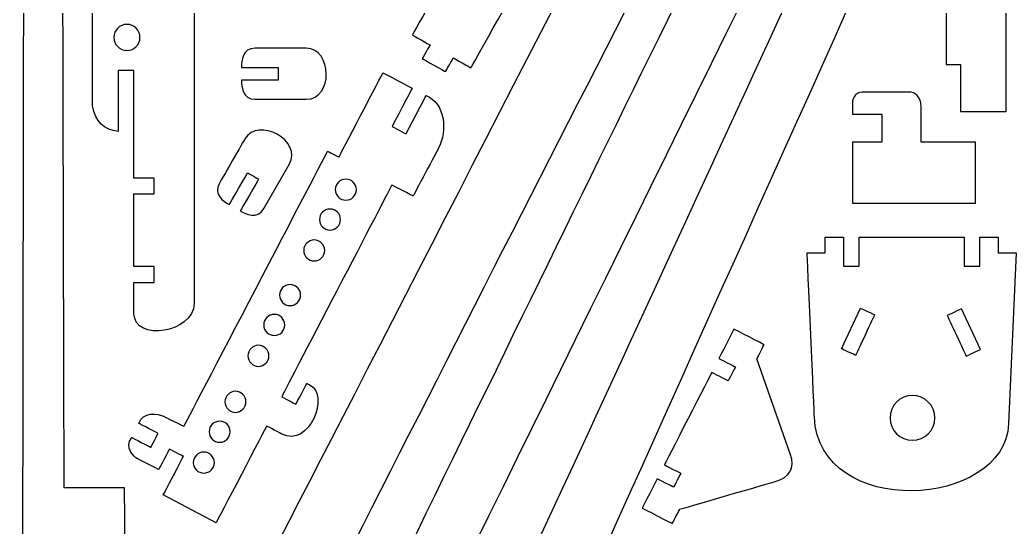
# Model space of a CAD drawing. Header units: centimetres. Extents: x -1416 to 662, y 154 to 1327.
# Drawn here: x -851.5 to -368.6, y 817.9 to 1063.4 of the extents above; entities that cross this region are included whole.
import ezdxf

# ---------------------------------------------------------------- set-up
doc = ezdxf.new("R2010")
doc.units = ezdxf.units.CM
doc.header["$MEASUREMENT"] = 0
doc.layers.add('Camada 1', color=3, linetype='Continuous')

msp = doc.modelspace()

# ---------------------------------------------------------------- linework, layer by layer
at = {"layer": 'Camada 1', "lineweight": 25}
for points, knots in [([(-439.33872, 1309.54145), (-437.68137, 1311.28262), (-435.43601, 1312.27068), (-432.8414, 1312.27068), (-432.8414, 1312.27068), (-427.815756, 1312.27068), (-423.741342, 1308.19652), (-423.741342, 1303.171384), (-423.741342, 1303.171384), (-423.741342, 1298.145994), (-427.815756, 1294.071326), (-432.8414, 1294.071326), (-432.8414, 1294.071326), (-432.8414, 1294.071326), (-432.8414, 1294.071326), (-432.841654, 1294.071326), (-432.841654, 1294.071326), (-435.520084, 1294.071326), (-437.927242, 1295.228804), (-439.592466, 1297.07005), (-439.592466, 1297.07005), (-537.202126, 1109.411802), (-634.127764, 919.62986), (-730.736664, 728.86189), (-730.736664, 728.86189), (-747.140492, 687.119022), (-785.777194, 659.365712), (-846.372704, 648.320522), (-846.372704, 648.320522), (-846.372704, 648.320522), (-825.580772, 690.638192), (-825.580772, 690.638192), (-825.580772, 690.638192), (-801.496492, 697.751208), (-778.406114, 711.581254), (-762.859536, 738.578406), (-762.859536, 738.578406), (-762.859536, 738.578406), (-749.562128, 731.7613), (-749.562128, 731.7613), (-749.562128, 731.7613), (-749.562128, 731.7613), (-746.784384, 737.178866), (-746.784384, 737.178866), (-746.784384, 737.178866), (-746.784384, 737.178866), (-760.494288, 744.209078), (-760.494288, 744.209078), (-760.494288, 744.209078), (-760.494288, 744.209078), (-477.46666, 1293.302214), (-477.46666, 1293.302214), (-477.46666, 1293.302214), (-477.46666, 1293.302214), (-466.080094, 1287.464024), (-466.080094, 1287.464024), (-466.080094, 1287.464024), (-466.080094, 1287.464024), (-463.30235, 1292.881844), (-463.30235, 1292.881844), (-463.30235, 1292.881844), (-463.30235, 1292.881844), (-475.031816, 1298.896564), (-475.031816, 1298.896564), (-475.031816, 1298.896564), (-469.857582, 1306.786312), (-463.387694, 1310.48252), (-455.389996, 1308.772338), (-455.389996, 1308.772338), (-457.477114, 1310.438324), (-458.818488, 1313.008042), (-458.818488, 1315.889418), (-458.818488, 1315.889418), (-458.818488, 1320.914808), (-454.744074, 1324.989222), (-449.718684, 1324.989222), (-449.718684, 1324.989222), (-444.693294, 1324.989222), (-440.61888, 1320.914808), (-440.61888, 1315.889418), (-440.61888, 1315.889418), (-440.61888, 1315.889418), (-440.61888, 1315.88891), (-440.61888, 1315.88891), (-440.61888, 1315.88891), (-440.61888, 1315.88891), (-440.61888, 1315.888402), (-440.61888, 1315.888402), (-440.61888, 1315.888402), (-440.61888, 1315.888402), (-440.61888, 1315.88764), (-440.61888, 1315.88764), (-440.61888, 1315.88764), (-440.61888, 1314.403264), (-440.975242, 1313.001692), (-441.60567, 1311.764204), (-441.60567, 1311.764204), (-441.60567, 1311.764204), (-439.33872, 1309.54145), (-439.33872, 1309.54145)], [0, 0, 0, 0, 0.0384615385, 0.0384615385, 0.0384615385, 0.0384615485, 0.0769230769, 0.0769230769, 0.0769230769, 0.0769230869, 0.1153846154, 0.1153846154, 0.1153846154, 0.1153846254, 0.1538461538, 0.1538461538, 0.1538461538, 0.1538461638, 0.1923076923, 0.1923076923, 0.1923076923, 0.1923077023, 0.2307692308, 0.2307692308, 0.2307692308, 0.2307692408, 0.2692307692, 0.2692307692, 0.2692307692, 0.2692307792, 0.3076923077, 0.3076923077, 0.3076923077, 0.3076923177, 0.3461538462, 0.3461538462, 0.3461538462, 0.3461538562, 0.3846153846, 0.3846153846, 0.3846153846, 0.3846153946, 0.4230769231, 0.4230769231, 0.4230769231, 0.4230769331, 0.4615384615, 0.4615384615, 0.4615384615, 0.4615384715, 0.5, 0.5, 0.5, 0.50000001, 0.5384615385, 0.5384615385, 0.5384615385, 0.5384615485, 0.5769230769, 0.5769230769, 0.5769230769, 0.5769230869, 0.6153846154, 0.6153846154, 0.6153846154, 0.6153846254, 0.6538461538, 0.6538461538, 0.6538461538, 0.6538461638, 0.6923076923, 0.6923076923, 0.6923076923, 0.6923077023, 0.7307692308, 0.7307692308, 0.7307692308, 0.7307692408, 0.7692307692, 0.7692307692, 0.7692307692, 0.7692307792, 0.8076923077, 0.8076923077, 0.8076923077, 0.8076923177, 0.8461538462, 0.8461538462, 0.8461538462, 0.8461538562, 0.8846153846, 0.8846153846, 0.8846153846, 0.8846153946, 0.9230769231, 0.9230769231, 0.9230769231, 0.9230769331, 1, 1, 1, 1]), ([(-816.300882, 1021.844286), (-815.103526, 1014.007624), (-810.668686, 1010.218452), (-803.8592, 1009.396762), (-803.8592, 1009.396762), (-803.8592, 1009.396762), (-803.8592, 1038.996906), (-803.8592, 1038.996906), (-803.8592, 1038.996906), (-803.8592, 1038.996906), (-796.229294, 1038.996906), (-796.229294, 1038.996906), (-796.229294, 1038.996906), (-796.229294, 1038.996906), (-796.229294, 986.899982), (-796.229294, 986.899982), (-796.229294, 986.899982), (-796.229294, 986.899982), (-786.426926, 986.899982), (-786.426926, 986.899982), (-786.426926, 986.899982), (-786.426926, 986.899982), (-786.426926, 979.270584), (-786.426926, 979.270584), (-786.426926, 979.270584), (-786.426926, 979.270584), (-796.229294, 979.270584), (-796.229294, 979.270584), (-796.229294, 979.270584), (-796.229294, 979.270584), (-796.229294, 943.977538), (-796.229294, 943.977538), (-796.229294, 943.977538), (-796.229294, 943.977538), (-786.426926, 943.977538), (-786.426926, 943.977538), (-786.426926, 943.977538), (-786.426926, 943.977538), (-786.426926, 936.347378), (-786.426926, 936.347378), (-786.426926, 936.347378), (-786.426926, 936.347378), (-796.229294, 936.347378), (-796.229294, 936.347378), (-796.229294, 936.347378), (-796.229294, 936.347378), (-796.229294, 921.196024), (-796.229294, 921.196024), (-796.229294, 921.196024), (-796.229294, 907.476214), (-767.12064, 911.82317), (-767.12064, 926.196014), (-767.12064, 926.196014), (-767.12064, 926.196014), (-767.12064, 1289.050508), (-767.12064, 1289.050508), (-767.12064, 1289.050508), (-767.12064, 1300.79496), (-784.729952, 1317.890938), (-802.279574, 1324.209188), (-802.279574, 1324.209188), (-802.279574, 1324.209188), (-802.279574, 1273.302762), (-802.279574, 1273.302762), (-802.279574, 1273.302762), (-802.279574, 1273.302762), (-791.459174, 1273.302762), (-791.459174, 1273.302762), (-791.459174, 1273.302762), (-791.459174, 1273.302762), (-791.464762, 1204.155072), (-791.464762, 1204.155072), (-791.464762, 1204.155072), (-791.464762, 1204.155072), (-791.47035, 1178.785806), (-791.47035, 1178.785806), (-791.47035, 1178.785806), (-791.47035, 1178.785806), (-799.100002, 1178.785806), (-799.100002, 1178.785806), (-799.100002, 1178.785806), (-799.100002, 1178.785806), (-799.100002, 1196.405786), (-799.100002, 1196.405786), (-799.100002, 1196.405786), (-799.100002, 1196.405786), (-816.300882, 1196.405786), (-816.300882, 1196.405786), (-816.300882, 1196.405786), (-816.300882, 1196.405786), (-816.300882, 1021.844286), (-816.300882, 1021.844286)], [0, 0, 0, 0, 0.0416666667, 0.0416666667, 0.0416666667, 0.0416666767, 0.0833333333, 0.0833333333, 0.0833333333, 0.0833333433, 0.125, 0.125, 0.125, 0.12500001, 0.1666666667, 0.1666666667, 0.1666666667, 0.1666666767, 0.2083333333, 0.2083333333, 0.2083333333, 0.2083333433, 0.25, 0.25, 0.25, 0.25000001, 0.2916666667, 0.2916666667, 0.2916666667, 0.2916666767, 0.3333333333, 0.3333333333, 0.3333333333, 0.3333333433, 0.375, 0.375, 0.375, 0.37500001, 0.4166666667, 0.4166666667, 0.4166666667, 0.4166666767, 0.4583333333, 0.4583333333, 0.4583333333, 0.4583333433, 0.5, 0.5, 0.5, 0.50000001, 0.5416666667, 0.5416666667, 0.5416666667, 0.5416666767, 0.5833333333, 0.5833333333, 0.5833333333, 0.5833333433, 0.625, 0.625, 0.625, 0.62500001, 0.6666666667, 0.6666666667, 0.6666666667, 0.6666666767, 0.7083333333, 0.7083333333, 0.7083333333, 0.7083333433, 0.75, 0.75, 0.75, 0.75000001, 0.7916666667, 0.7916666667, 0.7916666667, 0.7916666767, 0.8333333333, 0.8333333333, 0.8333333333, 0.8333333433, 0.875, 0.875, 0.875, 0.87500001, 0.9166666667, 0.9166666667, 0.9166666667, 0.9166666767, 1, 1, 1, 1]), ([(-417.393628, 1303.168844), (-417.393628, 1303.168844), (-406.961848, 1297.68727), (-406.961848, 1297.68727), (-406.961848, 1297.68727), (-406.961848, 1297.68727), (-410.029152, 1291.85035), (-410.029152, 1291.85035), (-410.029152, 1291.85035), (-410.029152, 1291.85035), (-420.09187, 1297.137614), (-420.09187, 1297.137614), (-420.09187, 1297.137614), (-518.974832, 1104.335612), (-598.3224, 938.740312), (-694.041792, 744.019594), (-694.041792, 744.019594), (-694.041792, 744.019594), (-684.322736, 738.911654), (-684.322736, 738.911654), (-684.322736, 738.911654), (-684.322736, 738.911654), (-687.389532, 733.074734), (-687.389532, 733.074734), (-687.389532, 733.074734), (-687.389532, 733.074734), (-696.664088, 737.94747), (-696.664088, 737.94747), (-696.664088, 737.94747), (-696.664088, 737.94747), (-709.226928, 716.76514), (-709.226928, 716.76514), (-709.226928, 716.76514), (-731.322896, 679.50715), (-756.030746, 655.935188), (-813.83251, 637.635504), (-813.83251, 637.635504), (-813.83251, 637.635504), (-840.670912, 584.674218), (-840.670912, 584.674218), (-840.670912, 584.674218), (-779.493742, 606.838766), (-737.28326, 593.956394), (-710.038458, 649.257782), (-710.038458, 649.257782), (-710.038458, 649.257782), (-395.917928, 1286.827246), (-395.917928, 1286.827246), (-395.917928, 1286.827246), (-392.637518, 1293.486618), (-392.542776, 1298.990036), (-399.0467, 1303.43021), (-399.0467, 1303.43021), (-399.0467, 1303.43021), (-412.466536, 1312.28973), (-412.466536, 1312.28973), (-412.466536, 1312.28973), (-412.466536, 1312.28973), (-417.393628, 1303.168844), (-417.393628, 1303.168844)], [0, 0, 0, 0, 0.0625, 0.0625, 0.0625, 0.06250001, 0.125, 0.125, 0.125, 0.12500001, 0.1875, 0.1875, 0.1875, 0.18750001, 0.25, 0.25, 0.25, 0.25000001, 0.3125, 0.3125, 0.3125, 0.31250001, 0.375, 0.375, 0.375, 0.37500001, 0.4375, 0.4375, 0.4375, 0.43750001, 0.5, 0.5, 0.5, 0.50000001, 0.5625, 0.5625, 0.5625, 0.56250001, 0.625, 0.625, 0.625, 0.62500001, 0.6875, 0.6875, 0.6875, 0.68750001, 0.75, 0.75, 0.75, 0.75000001, 0.8125, 0.8125, 0.8125, 0.81250001, 0.875, 0.875, 0.875, 0.87500001, 1, 1, 1, 1]), ([(-807.279564, 1268.593094), (-807.279564, 1268.593094), (-807.197522, 1236.0275), (-807.197522, 1236.0275), (-807.197522, 1236.0275), (-807.197522, 1236.0275), (-800.189408, 1236.045534), (-800.189408, 1236.045534), (-800.189408, 1236.045534), (-800.189408, 1236.045534), (-800.139116, 1215.909938), (-800.139116, 1215.909938), (-800.139116, 1215.909938), (-800.139116, 1215.909938), (-808.899068, 1215.887332), (-808.899068, 1215.887332), (-808.899068, 1215.887332), (-808.899068, 1215.887332), (-808.932088, 1229.252304), (-808.932088, 1229.252304), (-808.932088, 1229.252304), (-808.932088, 1229.252304), (-816.562502, 1229.233254), (-816.562502, 1229.233254), (-816.562502, 1229.233254), (-816.562502, 1229.233254), (-816.505098, 1206.428626), (-816.505098, 1206.428626), (-816.505098, 1206.428626), (-816.505098, 1206.428626), (-830.99783, 1199.82361), (-830.99783, 1199.82361), (-830.99783, 1199.82361), (-830.99783, 1199.82361), (-830.085716, 836.78014), (-830.085716, 836.78014), (-830.085716, 836.78014), (-830.085716, 836.78014), (-800.76548, 836.8538), (-800.76548, 836.8538), (-800.76548, 836.8538), (-800.76548, 836.8538), (-800.485826, 725.622628), (-800.485826, 725.622628), (-800.485826, 725.622628), (-800.485826, 725.622628), (-810.024034, 725.598498), (-810.024034, 725.598498), (-810.024034, 725.598498), (-810.024034, 725.598498), (-825.000382, 742.37215), (-825.000382, 742.37215), (-825.000382, 742.37215), (-825.000382, 742.37215), (-825.13678, 796.554668), (-825.13678, 796.554668), (-825.13678, 796.554668), (-825.13678, 796.554668), (-832.766686, 796.535618), (-832.766686, 796.535618), (-832.766686, 796.535618), (-832.766686, 796.535618), (-832.654418, 751.755418), (-832.654418, 751.755418), (-832.654418, 751.755418), (-832.654418, 751.755418), (-850.322912, 772.174224), (-850.322912, 772.174224), (-850.322912, 772.174224), (-850.322912, 772.174224), (-849.634826, 1200.72912), (-849.634826, 1200.72912), (-849.634826, 1200.72912), (-851.52992, 1240.80905), (-823.60389, 1250.004612), (-807.279564, 1268.593094)], [0, 0, 0, 0, 0.05, 0.05, 0.05, 0.05000001, 0.1, 0.1, 0.1, 0.10000001, 0.15, 0.15, 0.15, 0.15000001, 0.2, 0.2, 0.2, 0.20000001, 0.25, 0.25, 0.25, 0.25000001, 0.3, 0.3, 0.3, 0.30000001, 0.35, 0.35, 0.35, 0.35000001, 0.4, 0.4, 0.4, 0.40000001, 0.45, 0.45, 0.45, 0.45000001, 0.5, 0.5, 0.5, 0.50000001, 0.55, 0.55, 0.55, 0.55000001, 0.6, 0.6, 0.6, 0.60000001, 0.65, 0.65, 0.65, 0.65000001, 0.7, 0.7, 0.7, 0.70000001, 0.75, 0.75, 0.75, 0.75000001, 0.8, 0.8, 0.8, 0.80000001, 0.85, 0.85, 0.85, 0.85000001, 0.9, 0.9, 0.9, 0.90000001, 1, 1, 1, 1]), ([(-400.699732, 1245.575106), (-400.699732, 1245.575106), (-390.516618, 1240.728786), (-390.516618, 1240.728786), (-390.516618, 1240.728786), (-390.516618, 1240.728786), (-393.205716, 1235.07881), (-393.205716, 1235.07881), (-393.205716, 1235.07881), (-393.205716, 1235.07881), (-403.031706, 1239.755204), (-403.031706, 1239.755204), (-403.031706, 1239.755204), (-488.136184, 1052.589462), (-574.97853, 865.826056), (-661.360882, 678.958764), (-661.360882, 678.958764), (-661.360882, 678.958764), (-646.612372, 671.938204), (-646.612372, 671.938204), (-646.612372, 671.938204), (-646.612372, 671.938204), (-649.301216, 666.288482), (-649.301216, 666.288482), (-649.301216, 666.288482), (-649.301216, 666.288482), (-663.619704, 673.102794), (-663.619704, 673.102794), (-663.619704, 673.102794), (-663.619704, 673.102794), (-676.14546, 649.488668), (-676.14546, 649.488668), (-676.14546, 649.488668), (-691.727344, 620.11179), (-707.853804, 608.395532), (-754.386858, 589.209642), (-754.386858, 589.209642), (-754.386858, 589.209642), (-771.982962, 549.01592), (-771.982962, 549.01592), (-771.982962, 549.01592), (-706.48322, 561.671978), (-669.089086, 582.692256), (-646.996674, 631.785376), (-646.996674, 631.785376), (-646.996674, 631.785376), (-377.612148, 1230.385906), (-377.612148, 1230.385906), (-377.612148, 1230.385906), (-374.720866, 1236.811344), (-375.885202, 1241.59391), (-382.21793, 1245.559866), (-382.21793, 1245.559866), (-382.21793, 1245.559866), (-396.639034, 1254.106204), (-396.639034, 1254.106204), (-396.639034, 1254.106204), (-396.639034, 1254.106204), (-400.699732, 1245.575106), (-400.699732, 1245.575106)], [0, 0, 0, 0, 0.0625, 0.0625, 0.0625, 0.06250001, 0.125, 0.125, 0.125, 0.12500001, 0.1875, 0.1875, 0.1875, 0.18750001, 0.25, 0.25, 0.25, 0.25000001, 0.3125, 0.3125, 0.3125, 0.31250001, 0.375, 0.375, 0.375, 0.37500001, 0.4375, 0.4375, 0.4375, 0.43750001, 0.5, 0.5, 0.5, 0.50000001, 0.5625, 0.5625, 0.5625, 0.56250001, 0.625, 0.625, 0.625, 0.62500001, 0.6875, 0.6875, 0.6875, 0.68750001, 0.75, 0.75, 0.75, 0.75000001, 0.8125, 0.8125, 0.8125, 0.81250001, 0.875, 0.875, 0.875, 0.87500001, 1, 1, 1, 1]), ([(-395.534642, 1106.052398), (-395.534642, 1106.052398), (-395.534642, 1128.811814), (-395.534642, 1128.811814), (-395.534642, 1128.811814), (-395.534642, 1128.811814), (-373.433086, 1128.811814), (-373.433086, 1128.811814), (-373.433086, 1128.811814), (-373.433086, 1128.811814), (-373.433086, 1019.091434), (-373.433086, 1019.091434), (-373.433086, 1019.091434), (-373.433086, 1019.091434), (-395.534642, 1019.091434), (-395.534642, 1019.091434), (-395.534642, 1019.091434), (-395.534642, 1019.091434), (-395.534642, 1041.85085), (-395.534642, 1041.85085), (-395.534642, 1041.85085), (-395.534642, 1041.85085), (-402.471636, 1041.85085), (-402.471636, 1041.85085), (-402.471636, 1041.85085), (-402.471636, 1041.85085), (-402.471636, 1106.052398), (-402.471636, 1106.052398), (-402.471636, 1106.052398), (-402.471636, 1106.052398), (-395.534642, 1106.052398), (-395.534642, 1106.052398)], [0, 0, 0, 0, 0.1111111111, 0.1111111111, 0.1111111111, 0.1111111211, 0.2222222222, 0.2222222222, 0.2222222222, 0.2222222322, 0.3333333333, 0.3333333333, 0.3333333333, 0.3333333433, 0.4444444444, 0.4444444444, 0.4444444444, 0.4444444544, 0.5555555556, 0.5555555556, 0.5555555556, 0.5555555656, 0.6666666667, 0.6666666667, 0.6666666667, 0.6666666767, 0.7777777778, 0.7777777778, 0.7777777778, 0.7777777878, 1, 1, 1, 1]), ([(-639.674108, 1094.742286), (-639.674108, 1094.742286), (-631.099068, 1089.938384), (-631.099068, 1089.938384), (-631.099068, 1089.938384), (-631.099068, 1089.938384), (-627.406924, 1096.61325), (-627.406924, 1096.61325), (-627.406924, 1096.61325), (-627.406924, 1096.61325), (-616.159296, 1090.312272), (-616.159296, 1090.312272), (-616.159296, 1090.312272), (-616.159296, 1090.312272), (-619.851186, 1083.63766), (-619.851186, 1083.63766), (-619.851186, 1083.63766), (-619.851186, 1083.63766), (-611.276654, 1078.834012), (-611.276654, 1078.834012), (-611.276654, 1078.834012), (-611.276654, 1078.834012), (-632.88545, 1040.260302), (-632.88545, 1040.260302), (-632.88545, 1040.260302), (-632.88545, 1040.260302), (-641.460236, 1045.06395), (-641.460236, 1045.06395), (-641.460236, 1045.06395), (-641.460236, 1045.06395), (-645.224262, 1038.42947), (-645.224262, 1038.42947), (-645.224262, 1038.42947), (-645.224262, 1038.42947), (-656.471128, 1044.730194), (-656.471128, 1044.730194), (-656.471128, 1044.730194), (-656.471128, 1044.730194), (-652.708118, 1051.36442), (-652.708118, 1051.36442), (-652.708118, 1051.36442), (-652.708118, 1051.36442), (-661.282904, 1056.168322), (-661.282904, 1056.168322), (-661.282904, 1056.168322), (-661.282904, 1056.168322), (-639.674108, 1094.742286), (-639.674108, 1094.742286)], [0, 0, 0, 0, 0.0769230769, 0.0769230769, 0.0769230769, 0.0769230869, 0.1538461538, 0.1538461538, 0.1538461538, 0.1538461638, 0.2307692308, 0.2307692308, 0.2307692308, 0.2307692408, 0.3076923077, 0.3076923077, 0.3076923077, 0.3076923177, 0.3846153846, 0.3846153846, 0.3846153846, 0.3846153946, 0.4615384615, 0.4615384615, 0.4615384615, 0.4615384715, 0.5384615385, 0.5384615385, 0.5384615385, 0.5384615485, 0.6153846154, 0.6153846154, 0.6153846154, 0.6153846254, 0.6923076923, 0.6923076923, 0.6923076923, 0.6923077023, 0.7692307692, 0.7692307692, 0.7692307692, 0.7692307792, 0.8461538462, 0.8461538462, 0.8461538462, 0.8461538562, 1, 1, 1, 1]), ([(-799.649404, 1061.314108), (-796.16173, 1061.314108), (-793.33471, 1058.487088), (-793.33471, 1054.999414), (-793.33471, 1054.999414), (-793.33471, 1051.511994), (-796.16173, 1048.68472), (-799.649404, 1048.68472), (-799.649404, 1048.68472), (-803.137332, 1048.68472), (-805.964606, 1051.511994), (-805.964606, 1054.999414), (-805.964606, 1054.999414), (-805.964606, 1058.487088), (-803.137332, 1061.314108), (-799.649404, 1061.314108)], [0, 0, 0, 0, 0.2, 0.2, 0.2, 0.20000001, 0.4, 0.4, 0.4, 0.40000001, 0.6, 0.6, 0.6, 0.60000001, 1, 1, 1, 1]), ([(-712.75194, 1025.010396), (-712.75194, 1025.010396), (-737.460806, 1025.010396), (-737.460806, 1025.010396), (-737.460806, 1025.010396), (-743.812076, 1025.010396), (-744.121448, 1031.209266), (-744.121448, 1034.308574), (-744.121448, 1034.308574), (-744.121448, 1034.308574), (-726.341448, 1034.308574), (-726.341448, 1034.308574), (-726.341448, 1034.308574), (-726.341448, 1034.308574), (-726.341448, 1040.481028), (-726.341448, 1040.481028), (-726.341448, 1040.481028), (-726.341448, 1040.481028), (-744.121448, 1040.481028), (-744.121448, 1040.481028), (-744.121448, 1040.481028), (-744.121448, 1043.580336), (-743.8136, 1049.778952), (-737.460806, 1049.778952), (-737.460806, 1049.778952), (-737.460806, 1049.778952), (-712.75194, 1049.778952), (-712.75194, 1049.778952), (-712.75194, 1049.778952), (-700.157858, 1049.778952), (-699.414908, 1025.010396), (-712.75194, 1025.010396)], [0, 0, 0, 0, 0.1111111111, 0.1111111111, 0.1111111111, 0.1111111211, 0.2222222222, 0.2222222222, 0.2222222222, 0.2222222322, 0.3333333333, 0.3333333333, 0.3333333333, 0.3333333433, 0.4444444444, 0.4444444444, 0.4444444444, 0.4444444544, 0.5555555556, 0.5555555556, 0.5555555556, 0.5555555656, 0.6666666667, 0.6666666667, 0.6666666667, 0.6666666767, 0.7777777778, 0.7777777778, 0.7777777778, 0.7777777878, 1, 1, 1, 1]), ([(-782.027138, 833.411338), (-782.027138, 833.411338), (-756.395236, 819.959244), (-756.395236, 819.959244), (-756.395236, 819.959244), (-756.395236, 819.959244), (-731.938846, 866.759252), (-731.938846, 866.759252), (-731.938846, 866.759252), (-731.938846, 866.759252), (-724.506552, 862.920296), (-724.506552, 862.920296), (-724.506552, 862.920296), (-711.271882, 856.083886), (-700.99428, 881.958104), (-711.086462, 886.771912), (-711.086462, 886.771912), (-711.086462, 886.771912), (-712.417676, 887.503432), (-712.417676, 887.503432), (-712.417676, 887.503432), (-712.417676, 887.503432), (-717.757518, 877.358926), (-717.757518, 877.358926), (-717.757518, 877.358926), (-717.757518, 877.358926), (-724.616534, 880.968266), (-724.616534, 880.968266), (-724.616534, 880.968266), (-724.616534, 880.968266), (-671.205414, 983.508828), (-671.205414, 983.508828), (-671.205414, 983.508828), (-671.205414, 983.508828), (-660.921716, 978.118694), (-660.921716, 978.118694), (-660.921716, 978.118694), (-660.921716, 978.118694), (-648.866622, 1000.875824), (-648.866622, 1000.875824), (-648.866622, 1000.875824), (-643.749538, 1010.535698), (-645.836656, 1023.170674), (-654.596862, 1026.917174), (-654.596862, 1026.917174), (-654.596862, 1026.917174), (-664.32557, 1008.301006), (-664.32557, 1008.301006), (-664.32557, 1008.301006), (-664.32557, 1008.301006), (-671.088574, 1011.835162), (-671.088574, 1011.835162), (-671.088574, 1011.835162), (-671.088574, 1011.835162), (-661.359866, 1030.451076), (-661.359866, 1030.451076), (-661.359866, 1030.451076), (-661.359866, 1030.451076), (-675.553132, 1037.892006), (-675.553132, 1037.892006), (-675.553132, 1037.892006), (-675.553132, 1037.892006), (-696.898276, 997.046266), (-696.898276, 997.046266), (-696.898276, 997.046266), (-696.898276, 997.046266), (-702.352926, 999.905544), (-702.352926, 999.905544), (-702.352926, 999.905544), (-702.352926, 999.905544), (-771.989566, 866.651302), (-771.989566, 866.651302), (-771.989566, 866.651302), (-771.989566, 866.651302), (-781.458432, 871.347762), (-781.458432, 871.347762), (-781.458432, 871.347762), (-784.699726, 872.955074), (-792.18409, 873.988092), (-793.804864, 868.01706), (-793.804864, 868.01706), (-793.804864, 868.01706), (-784.595332, 863.213666), (-784.595332, 863.213666), (-784.595332, 863.213666), (-784.595332, 863.213666), (-788.129234, 856.45117), (-788.129234, 856.45117), (-788.129234, 856.45117), (-788.129234, 856.45117), (-797.330638, 861.249992), (-797.330638, 861.249992), (-797.330638, 861.249992), (-800.993826, 856.179136), (-796.22396, 851.830148), (-794.508952, 850.95842), (-794.508952, 850.95842), (-794.508952, 850.95842), (-784.216872, 845.72348), (-784.216872, 845.72348), (-784.216872, 845.72348), (-784.216872, 845.72348), (-779.04848, 855.645482), (-779.04848, 855.645482), (-779.04848, 855.645482), (-779.04848, 855.645482), (-772.282174, 852.12047), (-772.282174, 852.12047), (-772.282174, 852.12047), (-772.282174, 852.12047), (-782.027138, 833.411338), (-782.027138, 833.411338)], [0, 0, 0, 0, 0.0344827586, 0.0344827586, 0.0344827586, 0.0344827686, 0.0689655172, 0.0689655172, 0.0689655172, 0.0689655272, 0.1034482759, 0.1034482759, 0.1034482759, 0.1034482859, 0.1379310345, 0.1379310345, 0.1379310345, 0.1379310445, 0.1724137931, 0.1724137931, 0.1724137931, 0.1724138031, 0.2068965517, 0.2068965517, 0.2068965517, 0.2068965617, 0.2413793103, 0.2413793103, 0.2413793103, 0.2413793203, 0.275862069, 0.275862069, 0.275862069, 0.275862079, 0.3103448276, 0.3103448276, 0.3103448276, 0.3103448376, 0.3448275862, 0.3448275862, 0.3448275862, 0.3448275962, 0.3793103448, 0.3793103448, 0.3793103448, 0.3793103548, 0.4137931034, 0.4137931034, 0.4137931034, 0.4137931134, 0.4482758621, 0.4482758621, 0.4482758621, 0.4482758721, 0.4827586207, 0.4827586207, 0.4827586207, 0.4827586307, 0.5172413793, 0.5172413793, 0.5172413793, 0.5172413893, 0.5517241379, 0.5517241379, 0.5517241379, 0.5517241479, 0.5862068966, 0.5862068966, 0.5862068966, 0.5862069066, 0.6206896552, 0.6206896552, 0.6206896552, 0.6206896652, 0.6551724138, 0.6551724138, 0.6551724138, 0.6551724238, 0.6896551724, 0.6896551724, 0.6896551724, 0.6896551824, 0.724137931, 0.724137931, 0.724137931, 0.724137941, 0.7586206897, 0.7586206897, 0.7586206897, 0.7586206997, 0.7931034483, 0.7931034483, 0.7931034483, 0.7931034583, 0.8275862069, 0.8275862069, 0.8275862069, 0.8275862169, 0.8620689655, 0.8620689655, 0.8620689655, 0.8620689755, 0.8965517241, 0.8965517241, 0.8965517241, 0.8965517341, 0.9310344828, 0.9310344828, 0.9310344828, 0.9310344928, 1, 1, 1, 1]), ([(-447.967354, 1022.751574), (-448.19824, 1026.41146), (-445.491616, 1028.748006), (-442.039248, 1028.54887), (-442.039248, 1028.54887), (-442.039248, 1028.54887), (-420.463726, 1028.54887), (-420.463726, 1028.54887), (-420.463726, 1028.54887), (-417.642802, 1028.54887), (-414.61182, 1026.195306), (-414.61182, 1021.51053), (-414.61182, 1021.51053), (-414.61182, 1021.51053), (-414.61182, 1004.22202), (-414.61182, 1004.22202), (-414.61182, 1004.22202), (-414.61182, 1004.22202), (-388.240524, 1004.22202), (-388.240524, 1004.22202), (-388.240524, 1004.22202), (-388.240524, 1004.22202), (-388.240524, 974.654642), (-388.240524, 974.654642), (-388.240524, 974.654642), (-388.240524, 974.654642), (-447.967354, 974.654642), (-447.967354, 974.654642), (-447.967354, 974.654642), (-447.967354, 974.654642), (-447.967354, 1004.22202), (-447.967354, 1004.22202), (-447.967354, 1004.22202), (-447.967354, 1004.22202), (-433.622196, 1004.22202), (-433.622196, 1004.22202), (-433.622196, 1004.22202), (-433.622196, 1004.22202), (-433.622196, 1017.765554), (-433.622196, 1017.765554), (-433.622196, 1017.765554), (-433.622196, 1017.765554), (-447.967354, 1017.765554), (-447.967354, 1017.765554), (-447.967354, 1017.765554), (-447.967354, 1017.765554), (-447.967354, 1022.751574), (-447.967354, 1022.751574)], [0, 0, 0, 0, 0.0769230769, 0.0769230769, 0.0769230769, 0.0769230869, 0.1538461538, 0.1538461538, 0.1538461538, 0.1538461638, 0.2307692308, 0.2307692308, 0.2307692308, 0.2307692408, 0.3076923077, 0.3076923077, 0.3076923077, 0.3076923177, 0.3846153846, 0.3846153846, 0.3846153846, 0.3846153946, 0.4615384615, 0.4615384615, 0.4615384615, 0.4615384715, 0.5384615385, 0.5384615385, 0.5384615385, 0.5384615485, 0.6153846154, 0.6153846154, 0.6153846154, 0.6153846254, 0.6923076923, 0.6923076923, 0.6923076923, 0.6923077023, 0.7692307692, 0.7692307692, 0.7692307692, 0.7692307792, 0.8461538462, 0.8461538462, 0.8461538462, 0.8461538562, 1, 1, 1, 1]), ([(-720.974174, 993.470454), (-720.974174, 993.470454), (-733.328226, 972.071716), (-733.328226, 972.071716), (-733.328226, 972.071716), (-736.503988, 966.571854), (-742.026964, 969.403446), (-744.710982, 970.952846), (-744.710982, 970.952846), (-744.710982, 970.952846), (-735.820982, 986.350326), (-735.820982, 986.350326), (-735.820982, 986.350326), (-735.820982, 986.350326), (-741.16692, 989.436426), (-741.16692, 989.436426), (-741.16692, 989.436426), (-741.16692, 989.436426), (-750.056412, 974.0392), (-750.056412, 974.0392), (-750.056412, 974.0392), (-752.740684, 975.588854), (-757.954796, 978.954608), (-754.778526, 984.455994), (-754.778526, 984.455994), (-754.778526, 984.455994), (-742.424474, 1005.854732), (-742.424474, 1005.854732), (-742.424474, 1005.854732), (-736.127052, 1016.760984), (-714.30515, 1005.020596), (-720.974174, 993.470454)], [0, 0, 0, 0, 0.1111111111, 0.1111111111, 0.1111111111, 0.1111111211, 0.2222222222, 0.2222222222, 0.2222222222, 0.2222222322, 0.3333333333, 0.3333333333, 0.3333333333, 0.3333333433, 0.4444444444, 0.4444444444, 0.4444444444, 0.4444444544, 0.5555555556, 0.5555555556, 0.5555555556, 0.5555555656, 0.6666666667, 0.6666666667, 0.6666666667, 0.6666666767, 0.7777777778, 0.7777777778, 0.7777777778, 0.7777777878, 1, 1, 1, 1]), ([(-693.532776, 986.351342), (-690.717694, 986.351342), (-688.434996, 984.068898), (-688.434996, 981.253816), (-688.434996, 981.253816), (-688.434996, 978.438734), (-690.717694, 976.15629), (-693.532776, 976.15629), (-693.532776, 976.15629), (-696.347858, 976.15629), (-698.630302, 978.438734), (-698.630302, 981.253816), (-698.630302, 981.253816), (-698.630302, 984.068898), (-696.347858, 986.351342), (-693.532776, 986.351342)], [0, 0, 0, 0, 0.2, 0.2, 0.2, 0.20000001, 0.4, 0.4, 0.4, 0.40000001, 0.6, 0.6, 0.6, 0.60000001, 1, 1, 1, 1]), ([(-701.196972, 971.879692), (-698.38189, 971.879692), (-696.099446, 969.597248), (-696.099446, 966.782166), (-696.099446, 966.782166), (-696.099446, 963.96683), (-698.38189, 961.68464), (-701.196972, 961.68464), (-701.196972, 961.68464), (-704.012054, 961.68464), (-706.294498, 963.96683), (-706.294498, 966.782166), (-706.294498, 966.782166), (-706.294498, 969.597248), (-704.012054, 971.879692), (-701.196972, 971.879692)], [0, 0, 0, 0, 0.2, 0.2, 0.2, 0.20000001, 0.4, 0.4, 0.4, 0.40000001, 0.6, 0.6, 0.6, 0.60000001, 1, 1, 1, 1]), ([(-708.860152, 956.914266), (-706.04507, 956.914266), (-703.762626, 954.631822), (-703.762626, 951.81674), (-703.762626, 951.81674), (-703.762626, 949.001404), (-706.04507, 946.719214), (-708.860152, 946.719214), (-708.860152, 946.719214), (-711.675234, 946.719214), (-713.957678, 949.001404), (-713.957678, 951.81674), (-713.957678, 951.81674), (-713.957678, 954.631822), (-711.675234, 956.914266), (-708.860152, 956.914266)], [0, 0, 0, 0, 0.2, 0.2, 0.2, 0.20000001, 0.4, 0.4, 0.4, 0.40000001, 0.6, 0.6, 0.6, 0.60000001, 1, 1, 1, 1]), ([(-372.220744, 867.955084), (-372.220744, 867.955084), (-368.603022, 950.671962), (-368.603022, 950.671962), (-368.603022, 950.671962), (-368.603022, 950.671962), (-377.319032, 950.671962), (-377.319032, 950.671962), (-377.319032, 950.671962), (-377.319032, 950.671962), (-377.319032, 958.236844), (-377.319032, 958.236844), (-377.319032, 958.236844), (-377.319032, 958.236844), (-386.21335, 958.236844), (-386.21335, 958.236844), (-386.21335, 958.236844), (-386.21335, 958.236844), (-386.21335, 944.254652), (-386.21335, 944.254652), (-386.21335, 944.254652), (-386.21335, 944.254652), (-393.840716, 944.254652), (-393.840716, 944.254652), (-393.840716, 944.254652), (-393.840716, 944.254652), (-393.840716, 958.236844), (-393.840716, 958.236844), (-393.840716, 958.236844), (-393.840716, 958.236844), (-444.628016, 958.236844), (-444.628016, 958.236844), (-444.628016, 958.236844), (-444.628016, 958.236844), (-444.628016, 944.254652), (-444.628016, 944.254652), (-444.628016, 944.254652), (-444.628016, 944.254652), (-452.255636, 944.254652), (-452.255636, 944.254652), (-452.255636, 944.254652), (-452.255636, 944.254652), (-452.255636, 958.236844), (-452.255636, 958.236844), (-452.255636, 958.236844), (-452.255636, 958.236844), (-461.149954, 958.236844), (-461.149954, 958.236844), (-461.149954, 958.236844), (-461.149954, 958.236844), (-461.149954, 950.671962), (-461.149954, 950.671962), (-461.149954, 950.671962), (-461.149954, 950.671962), (-469.865456, 950.671962), (-469.865456, 950.671962), (-469.865456, 950.671962), (-469.865456, 950.671962), (-466.392768, 871.285024), (-466.392768, 871.285024), (-466.392768, 871.285024), (-464.21802, 821.398916), (-374.026176, 826.671956), (-372.220744, 867.955084)], [0, 0, 0, 0, 0.0588235294, 0.0588235294, 0.0588235294, 0.0588235394, 0.1176470588, 0.1176470588, 0.1176470588, 0.1176470688, 0.1764705882, 0.1764705882, 0.1764705882, 0.1764705982, 0.2352941176, 0.2352941176, 0.2352941176, 0.2352941276, 0.2941176471, 0.2941176471, 0.2941176471, 0.2941176571, 0.3529411765, 0.3529411765, 0.3529411765, 0.3529411865, 0.4117647059, 0.4117647059, 0.4117647059, 0.4117647159, 0.4705882353, 0.4705882353, 0.4705882353, 0.4705882453, 0.5294117647, 0.5294117647, 0.5294117647, 0.5294117747, 0.5882352941, 0.5882352941, 0.5882352941, 0.5882353041, 0.6470588235, 0.6470588235, 0.6470588235, 0.6470588335, 0.7058823529, 0.7058823529, 0.7058823529, 0.7058823629, 0.7647058824, 0.7647058824, 0.7647058824, 0.7647058924, 0.8235294118, 0.8235294118, 0.8235294118, 0.8235294218, 0.8823529412, 0.8823529412, 0.8823529412, 0.8823529512, 1, 1, 1, 1]), ([(-720.567266, 935.307756), (-717.752184, 935.307756), (-715.46974, 933.025566), (-715.46974, 930.21023), (-715.46974, 930.21023), (-715.46974, 927.395148), (-717.752184, 925.112704), (-720.567266, 925.112704), (-720.567266, 925.112704), (-723.382348, 925.112704), (-725.664792, 927.395148), (-725.664792, 930.21023), (-725.664792, 930.21023), (-725.664792, 933.025566), (-723.382348, 935.307756), (-720.567266, 935.307756)], [0, 0, 0, 0, 0.2, 0.2, 0.2, 0.20000001, 0.4, 0.4, 0.4, 0.40000001, 0.6, 0.6, 0.6, 0.60000001, 1, 1, 1, 1]), ([(-444.091314, 923.910014), (-444.091314, 923.910014), (-453.279764, 904.244318), (-453.279764, 904.244318), (-453.279764, 904.244318), (-453.279764, 904.244318), (-446.369948, 901.014708), (-446.369948, 901.014708), (-446.369948, 901.014708), (-446.369948, 901.014708), (-437.18099, 920.681674), (-437.18099, 920.681674), (-437.18099, 920.681674), (-437.18099, 920.681674), (-444.091314, 923.910014), (-444.091314, 923.910014)], [0, 0, 0, 0, 0.2, 0.2, 0.2, 0.20000001, 0.4, 0.4, 0.4, 0.40000001, 0.6, 0.6, 0.6, 0.60000001, 1, 1, 1, 1]), ([(-395.067282, 923.557716), (-395.067282, 923.557716), (-385.878578, 903.891766), (-385.878578, 903.891766), (-385.878578, 903.891766), (-385.878578, 903.891766), (-392.788648, 900.662156), (-392.788648, 900.662156), (-392.788648, 900.662156), (-392.788648, 900.662156), (-401.977352, 920.328868), (-401.977352, 920.328868), (-401.977352, 920.328868), (-401.977352, 920.328868), (-395.067282, 923.557716), (-395.067282, 923.557716)], [0, 0, 0, 0, 0.2, 0.2, 0.2, 0.20000001, 0.4, 0.4, 0.4, 0.40000001, 0.6, 0.6, 0.6, 0.60000001, 1, 1, 1, 1]), ([(-728.231462, 920.836106), (-725.41638, 920.836106), (-723.133936, 918.553916), (-723.133936, 915.73858), (-723.133936, 915.73858), (-723.133936, 912.923498), (-725.41638, 910.641054), (-728.231462, 910.641054), (-728.231462, 910.641054), (-731.046544, 910.641054), (-733.328988, 912.923498), (-733.328988, 915.73858), (-733.328988, 915.73858), (-733.328988, 918.553916), (-731.046544, 920.836106), (-728.231462, 920.836106)], [0, 0, 0, 0, 0.2, 0.2, 0.2, 0.20000001, 0.4, 0.4, 0.4, 0.40000001, 0.6, 0.6, 0.6, 0.60000001, 1, 1, 1, 1]), ([(-494.2967, 899.266426), (-494.2967, 899.266426), (-478.083626, 853.289124), (-478.083626, 853.289124), (-478.083626, 853.289124), (-475.546166, 846.091526), (-478.723198, 841.845154), (-484.881174, 840.055724), (-484.881174, 840.055724), (-484.881174, 840.055724), (-531.699216, 826.457072), (-531.699216, 826.457072), (-531.699216, 826.457072), (-531.699216, 826.457072), (-535.243532, 819.550812), (-535.243532, 819.550812), (-535.243532, 819.550812), (-535.243532, 819.550812), (-549.859454, 827.059814), (-549.859454, 827.059814), (-549.859454, 827.059814), (-549.859454, 827.059814), (-542.583878, 841.225902), (-542.583878, 841.225902), (-542.583878, 841.225902), (-542.583878, 841.225902), (-534.63444, 837.14209), (-534.63444, 837.14209), (-534.63444, 837.14209), (-534.63444, 837.14209), (-531.157942, 843.908142), (-531.157942, 843.908142), (-531.157942, 843.908142), (-531.157942, 843.908142), (-539.106872, 847.991192), (-539.106872, 847.991192), (-539.106872, 847.991192), (-539.106872, 847.991192), (-516.11911, 892.749548), (-516.11911, 892.749548), (-516.11911, 892.749548), (-516.11911, 892.749548), (-508.170688, 888.66472), (-508.170688, 888.66472), (-508.170688, 888.66472), (-508.170688, 888.66472), (-504.695714, 895.431534), (-504.695714, 895.431534), (-504.695714, 895.431534), (-504.695714, 895.431534), (-512.644898, 899.515346), (-512.644898, 899.515346), (-512.644898, 899.515346), (-512.644898, 899.515346), (-505.369322, 913.68118), (-505.369322, 913.68118), (-505.369322, 913.68118), (-505.369322, 913.68118), (-490.752892, 906.171924), (-490.752892, 906.171924), (-490.752892, 906.171924), (-490.752892, 906.171924), (-494.2967, 899.266426), (-494.2967, 899.266426)], [0, 0, 0, 0, 0.0588235294, 0.0588235294, 0.0588235294, 0.0588235394, 0.1176470588, 0.1176470588, 0.1176470588, 0.1176470688, 0.1764705882, 0.1764705882, 0.1764705882, 0.1764705982, 0.2352941176, 0.2352941176, 0.2352941176, 0.2352941276, 0.2941176471, 0.2941176471, 0.2941176471, 0.2941176571, 0.3529411765, 0.3529411765, 0.3529411765, 0.3529411865, 0.4117647059, 0.4117647059, 0.4117647059, 0.4117647159, 0.4705882353, 0.4705882353, 0.4705882353, 0.4705882453, 0.5294117647, 0.5294117647, 0.5294117647, 0.5294117747, 0.5882352941, 0.5882352941, 0.5882352941, 0.5882353041, 0.6470588235, 0.6470588235, 0.6470588235, 0.6470588335, 0.7058823529, 0.7058823529, 0.7058823529, 0.7058823629, 0.7647058824, 0.7647058824, 0.7647058824, 0.7647058924, 0.8235294118, 0.8235294118, 0.8235294118, 0.8235294218, 0.8823529412, 0.8823529412, 0.8823529412, 0.8823529512, 1, 1, 1, 1]), ([(-735.894642, 905.87068), (-733.07956, 905.87068), (-730.797116, 903.58849), (-730.797116, 900.773154), (-730.797116, 900.773154), (-730.797116, 897.958072), (-733.07956, 895.675628), (-735.894642, 895.675628), (-735.894642, 895.675628), (-738.709978, 895.675628), (-740.992168, 897.958072), (-740.992168, 900.773154), (-740.992168, 900.773154), (-740.992168, 903.58849), (-738.709978, 905.87068), (-735.894642, 905.87068)], [0, 0, 0, 0, 0.2, 0.2, 0.2, 0.20000001, 0.4, 0.4, 0.4, 0.40000001, 0.6, 0.6, 0.6, 0.60000001, 1, 1, 1, 1]), ([(-747.04448, 883.606564), (-744.229398, 883.606564), (-741.946954, 881.32412), (-741.946954, 878.509038), (-741.946954, 878.509038), (-741.946954, 875.693956), (-744.229398, 873.411512), (-747.04448, 873.411512), (-747.04448, 873.411512), (-749.859562, 873.411512), (-752.142006, 875.693956), (-752.142006, 878.509038), (-752.142006, 878.509038), (-752.142006, 881.32412), (-749.859562, 883.606564), (-747.04448, 883.606564)], [0, 0, 0, 0, 0.2, 0.2, 0.2, 0.20000001, 0.4, 0.4, 0.4, 0.40000001, 0.6, 0.6, 0.6, 0.60000001, 1, 1, 1, 1]), ([(-418.840158, 859.896426), (-424.83405, 859.896426), (-429.693324, 864.755954), (-429.693324, 870.749846), (-429.693324, 870.749846), (-429.693324, 876.743992), (-424.83405, 881.603266), (-418.840158, 881.603266), (-418.840158, 881.603266), (-412.846266, 881.603266), (-407.986738, 876.743992), (-407.986738, 870.749846), (-407.986738, 870.749846), (-407.986738, 864.755954), (-412.846266, 859.896426), (-418.840158, 859.896426)], [0, 0, 0, 0, 0.2, 0.2, 0.2, 0.20000001, 0.4, 0.4, 0.4, 0.40000001, 0.6, 0.6, 0.6, 0.60000001, 1, 1, 1, 1]), ([(-754.708676, 869.134914), (-751.893594, 869.134914), (-749.61115, 866.85247), (-749.61115, 864.037388), (-749.61115, 864.037388), (-749.61115, 861.222306), (-751.893594, 858.939862), (-754.708676, 858.939862), (-754.708676, 858.939862), (-757.523758, 858.939862), (-759.806202, 861.222306), (-759.806202, 864.037388), (-759.806202, 864.037388), (-759.806202, 866.85247), (-757.523758, 869.134914), (-754.708676, 869.134914)], [0, 0, 0, 0, 0.2, 0.2, 0.2, 0.20000001, 0.4, 0.4, 0.4, 0.40000001, 0.6, 0.6, 0.6, 0.60000001, 1, 1, 1, 1]), ([(-762.371856, 854.169488), (-759.556774, 854.169488), (-757.27433, 851.887044), (-757.27433, 849.071962), (-757.27433, 849.071962), (-757.27433, 846.25688), (-759.556774, 843.974436), (-762.371856, 843.974436), (-762.371856, 843.974436), (-765.186938, 843.974436), (-767.469382, 846.25688), (-767.469382, 849.071962), (-767.469382, 849.071962), (-767.469382, 851.887044), (-765.186938, 854.169488), (-762.371856, 854.169488)], [0, 0, 0, 0, 0.2, 0.2, 0.2, 0.20000001, 0.4, 0.4, 0.4, 0.40000001, 0.6, 0.6, 0.6, 0.60000001, 1, 1, 1, 1])]:
    msp.add_open_spline(points, degree=3, knots=knots, dxfattribs=at)

doc.saveas('drawing.dxf')
